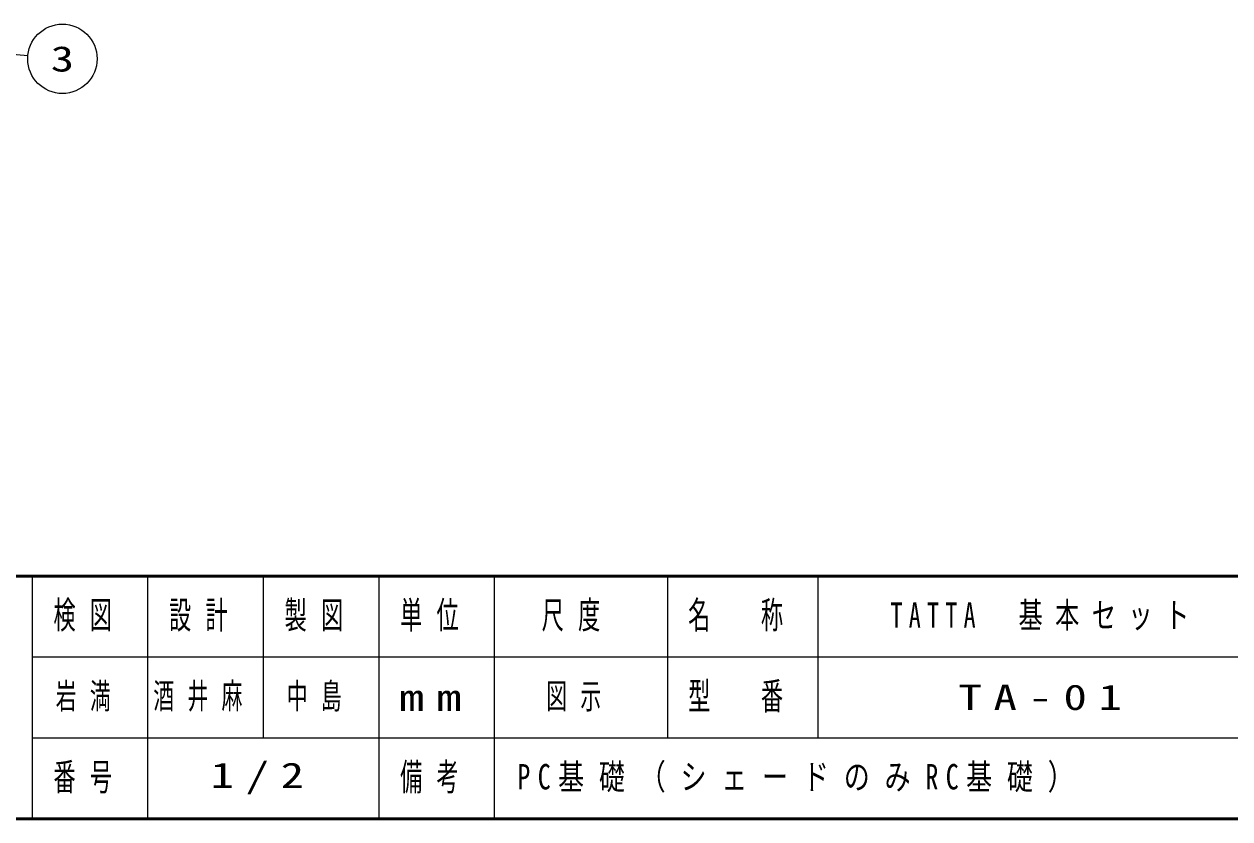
# Model space of a CAD drawing. Units: millimetres on the paper, scale 1:50. Extents: x -805 to -420, y -297 to 267.
# Drawn here: x -663.2 to -558.8, y 0 to 68.7 of the extents above; entities that cross this region are included whole.
import ezdxf
from ezdxf.enums import TextEntityAlignment as Align

# ---------------------------------------------------------------- set-up
doc = ezdxf.new("R2010")
doc.units = ezdxf.units.MM
doc.layers.add('1_50', color=7, linetype='Continuous', lineweight=25)
doc.layers.add('LY_3', color=7, linetype='Continuous', lineweight=13)
doc.layers.add('LY_4', color=7, linetype='Continuous')
doc.styles.add('ＭＳ ゴシック', font='')
doc.styles.get('ＭＳ ゴシック').set_extended_font_data('MS Gothic')

msp = doc.modelspace()

# ---------------------------------------------------------------- linework, layer by layer
at = {"layer": '1_50', "lineweight": 13}
msp.add_line((-672.149, 66.864), (-662.862, 66.004), dxfattribs=at)
msp.add_circle((-659.875, 65.728), 3, dxfattribs=at)
at = {"layer": 'LY_3', "lineweight": 50}
for p, q in [((-805, 21), (-420, 21)), ((-805, 0), (-420, 0))]:
    msp.add_line(p, q, dxfattribs=at)
at = {"layer": 'LY_3', "color": 211, "lineweight": 25}
for p, q in [((-662.5, 21), (-662.5, 0)), ((-652.5, 21), (-652.5, 7)), ((-642.5, 21), (-642.5, 7)), ((-632.5, 21), (-632.5, 0)), ((-622.5, 21), (-622.5, 7)), ((-607.5, 21), (-607.5, 7)), ((-607.5, 14), (-490, 14)), ((-662.5, 7), (-420, 7))]:
    msp.add_line(p, q, dxfattribs=at)
at = {"layer": 'LY_3'}
for p, q in [((-594.5, 21), (-594.5, 7)), ((-662.5, 14), (-607.5, 14)), ((-652.5, 7), (-652.5, 0))]:
    msp.add_line(p, q, dxfattribs=at)
at = {"layer": 'LY_3', "lineweight": 25}
msp.add_line((-622.5, 7), (-622.5, 0), dxfattribs=at)

# ---------------------------------------------------------------- texts
at = {"layer": '1_50', "style": 'ＭＳ ゴシック', "width": 1.35}
msp.add_text('3', height=2.199, dxfattribs=at).set_placement((-659.875, 65.728), align=Align.MIDDLE_CENTER)
at = {"layer": 'LY_3', "color": 4, "char_height": 2.346, "attachment_point": 5, "style": 'ＭＳ ゴシック'}
for s, insert in [('\\T1.64;\\W0.6;検図', (-657.5, 17.5)), ('\\T1.64;\\W0.6;設計', (-647.5, 17.5)), ('\\T1.64;\\W0.6;製図', (-637.5, 17.5)), ('\\T1.64;\\W0.6;単位', (-627.5, 17.5)), ('\\T1.64;\\W0.6;尺度', (-615.25, 17.5)), ('\\T1.64;\\W0.6;名\u3000称', (-601, 17.5)), ('\\T1.64;\\W0.6;型\u3000番', (-601, 10.5)), ('\\T1.5;\\W1.35;mm', (-627.5, 10.5)), ('\\T1.64;\\W0.6;番号', (-657.5, 3.5)), ('\\T1.64;\\W0.6;備考', (-627.5, 3.5))]:
    msp.add_mtext(s, dxfattribs=dict(at, insert=insert))
at = {"layer": 'LY_4', "char_height": 2.199, "style": 'ＭＳ ゴシック'}
for s, insert, attachment_point in [('\\T1.51;\\W0.7;TATTA\u3000基本セット', (-574.75, 17.5), 5), ('\\T1.64;\\W0.6;岩満', (-657.5, 10.5), 5), ('\\T1.64;\\W0.6;酒井麻', (-652, 10.5), 4), ('\\T1.64;\\W0.6;中島', (-637.5, 10.5), 5), ('\\T1.64;\\W0.6;図示', (-618, 10.5), 4), ('\\T1.5;\\W1.35;TA-01', (-574.75, 10.5), 5), ('\\T1.5;\\W1.35;1/2', (-642.5, 3.5), 5), ('\\T1.57;\\W0.75;PC基礎（シェードのみRC基礎）', (-620.5, 3.5), 4)]:
    msp.add_mtext(s, dxfattribs=dict(at, insert=insert, attachment_point=attachment_point))

doc.saveas('drawing.dxf')
